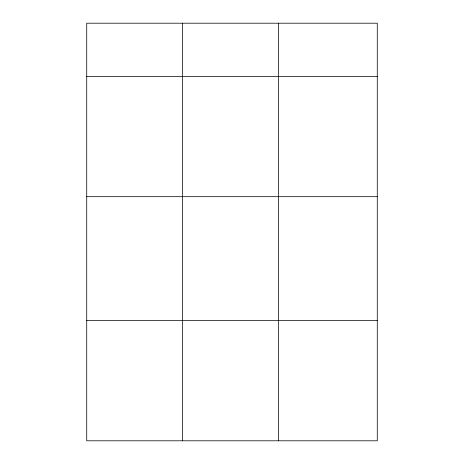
<?xml version="1.0" encoding="UTF-8"?>
<svg xmlns="http://www.w3.org/2000/svg" width="464" height="464" viewBox="0 0 464 464"><rect width="100%" height="100%" fill="white"/><g stroke="black" fill="none" stroke-linecap="round" stroke-linejoin="round"><path stroke-width="0.7" d="M377.278 196.684L377.278 23.2L86.722 23.2L86.722 440.8L377.278 440.8L377.278 196.684L86.722 196.684M86.722 76.45L377.278 76.45M86.722 320.566L377.278 320.566M278.487 23.2L278.487 440.8M182.607 23.2L182.607 440.8"/></g></svg>
